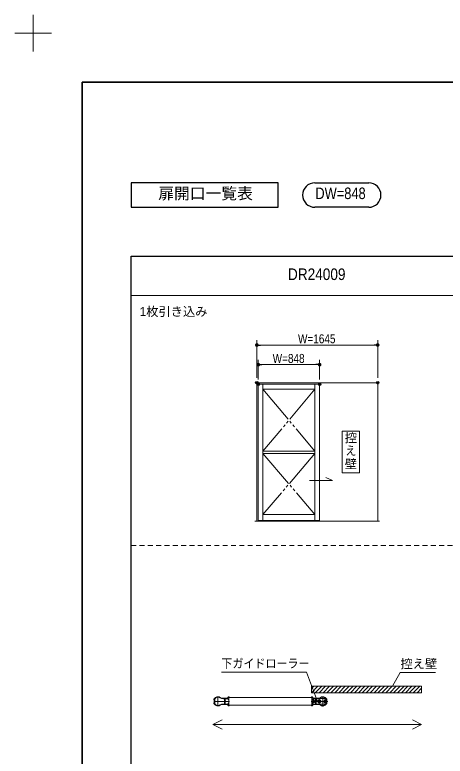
# Model space of a CAD drawing. Units: millimetres on the paper. Extents: x -303 to 303, y -152 to 152.
# Drawn here: x -303.1 to -215.3, y 1 to 152.2 of the extents above; entities that cross this region are included whole.
import ezdxf
from ezdxf.enums import TextEntityAlignment as Align

# ---------------------------------------------------------------- set-up
doc = ezdxf.new("R2010")
doc.units = ezdxf.units.MM
doc.header["$PDMODE"] = 32
doc.header["$PDSIZE"] = 0.5
for name, pattern in [('USER1', [1.7, 1, -0.7]), ('USER2', [2.91, 1.76, -0.4, 0.35, -0.4]), ('USER3', [10.5, 8, -0.5, 0.5, -0.5, 0.5, -0.5])]:
    doc.linetypes.add(name, pattern=pattern)
for name, color, linetype, lineweight in [('0-0_1図面枠', 7, 'Continuous', 20), ('0-1_3一般', 7, 'Continuous', 15), ('0-2_2寸法-1', 7, 'Continuous', 15), ('0-3_0', 7, 'Continuous', 25)]:
    doc.layers.add(name, color=color, linetype=linetype, lineweight=lineweight)
doc.layers.add('0-4_Defpoints', color=7, linetype='Continuous')
doc.styles.add('ＭＳ Ｐゴシック', font='')
doc.styles.get('ＭＳ Ｐゴシック').set_extended_font_data('MS PGothic')

# ---------------------------------------------------------------- blocks, each defined once
blk = doc.blocks.new('グループ')
at = {"layer": '0-0_1図面枠', "lineweight": 15}
for p, q in [((-210, 144.75), (-210, 152.25)), ((-213.75, 148.5), (-206.25, 148.5))]:
    blk.add_line(p, q, dxfattribs=at)
blk = doc.blocks.new('グループ-2')
at = {"layer": '0-0_1図面枠', "lineweight": 35}
blk.add_lwpolyline([(-200, 138.5), (200, 138.5), (200, -138.5), (-200, -138.5)], close=True, dxfattribs=at)
blk = doc.blocks.new('図面枠')
at = {"layer": '0-0_1図面枠'}
for name in ['グループ', 'グループ-2']:
    blk.add_blockref(name, (0, 0), dxfattribs=at)
blk = doc.blocks.new('グループ-4')
at = {"layer": '0-1_3一般'}
blk.add_line((-190, 95), (190, 95), dxfattribs=at)
at = {"layer": '0-1_3一般', "linetype": 'USER1'}
blk.add_line((-190, 44), (190, 44), dxfattribs=at)
at = {"layer": '0-1_3一般', "lineweight": 30}
blk.add_lwpolyline([(-190, 103), (190, 103), (190, -107), (-190, -107)], close=True, dxfattribs=at)
blk = doc.blocks.new('_Dot')
at = {"layer": '0-3_0'}
blk.add_line((-0.5, 0), (-1, 0), dxfattribs=at)
for points in [[(0, 0), (-0.5, 0), (-0.496, 0.063)], [(0, 0), (-0.496, -0.063), (-0.5, 0)], [(0, 0), (-0.496, 0.063), (-0.484, 0.124)], [(0, 0), (-0.484, -0.124), (-0.496, -0.063)], [(0, 0), (-0.484, 0.124), (-0.465, 0.184)], [(0, 0), (-0.465, -0.184), (-0.484, -0.124)], [(0, 0), (-0.465, 0.184), (-0.438, 0.241)], [(0, 0), (-0.438, -0.241), (-0.465, -0.184)], [(0, 0), (-0.438, 0.241), (-0.405, 0.294)], [(0, 0), (-0.405, -0.294), (-0.438, -0.241)], [(0, 0), (-0.405, 0.294), (-0.364, 0.342)], [(0, 0), (-0.364, -0.342), (-0.405, -0.294)], [(0, 0), (-0.364, 0.342), (-0.319, 0.385)], [(0, 0), (-0.319, -0.385), (-0.364, -0.342)], [(0, 0), (-0.319, 0.385), (-0.268, 0.422)], [(0, 0), (-0.268, -0.422), (-0.319, -0.385)], [(0, 0), (-0.268, 0.422), (-0.213, 0.452)], [(0, 0), (-0.213, -0.452), (-0.268, -0.422)], [(0, 0), (-0.213, 0.452), (-0.155, 0.476)], [(0, 0), (-0.155, -0.476), (-0.213, -0.452)], [(0, 0), (-0.155, 0.476), (-0.094, 0.491)], [(0, 0), (-0.094, -0.491), (-0.155, -0.476)], [(0, 0), (-0.094, 0.491), (-0.031, 0.499)], [(0, 0), (-0.031, -0.499), (-0.094, -0.491)], [(0, 0), (-0.031, 0.499), (0.031, 0.499)], [(0, 0), (0.031, -0.499), (-0.031, -0.499)], [(0, 0), (0.031, 0.499), (0.094, 0.491)], [(0, 0), (0.094, 0.491), (0.155, 0.476)], [(0, 0), (0.155, 0.476), (0.213, 0.452)], [(0, 0), (0.213, 0.452), (0.268, 0.422)], [(0, 0), (0.268, 0.422), (0.319, 0.385)], [(0, 0), (0.319, 0.385), (0.364, 0.342)], [(0, 0), (0.364, 0.342), (0.405, 0.294)], [(0, 0), (0.405, 0.294), (0.438, 0.241)], [(0, 0), (0.438, 0.241), (0.465, 0.184)], [(0, 0), (0.465, 0.184), (0.484, 0.124)], [(0, 0), (0.484, 0.124), (0.496, 0.063)], [(0, 0), (0.496, 0.063), (0.5, 0)], [(0, 0), (0.094, -0.491), (0.031, -0.499)], [(0, 0), (0.155, -0.476), (0.094, -0.491)], [(0, 0), (0.213, -0.452), (0.155, -0.476)], [(0, 0), (0.268, -0.422), (0.213, -0.452)], [(0, 0), (0.319, -0.385), (0.268, -0.422)], [(0, 0), (0.364, -0.342), (0.319, -0.385)], [(0, 0), (0.405, -0.294), (0.364, -0.342)], [(0, 0), (0.438, -0.241), (0.405, -0.294)], [(0, 0), (0.465, -0.184), (0.438, -0.241)], [(0, 0), (0.484, -0.124), (0.465, -0.184)], [(0, 0), (0.496, -0.063), (0.484, -0.124)], [(0, 0), (0.5, 0), (0.496, -0.063)]]:
    blk.add_solid(points, dxfattribs=at)
blk = doc.blocks.new('グループ-5')
at = {"layer": '0-1_3一般'}
blk.add_lwpolyline([(-146.912, 67.35), (-146.912, 58.85), (-143.412, 58.85), (-143.412, 67.35)], close=True, dxfattribs=at)
at = {"layer": '0-1_3一般', "style": 'ＭＳ Ｐゴシック'}
for s, p in [('控', (-146.387, 64.507)), ('壁', (-146.387, 59.154))]:
    blk.add_text(s, height=1.833, dxfattribs=at).set_placement(p, align=Align.BOTTOM_LEFT)
at = {"layer": '0-1_3一般', "style": 'ＭＳ Ｐゴシック', "width": 0.9}
blk.add_text('え', height=1.833, dxfattribs=at).set_placement((-146.267, 61.901), align=Align.BOTTOM_LEFT)
blk = doc.blocks.new('グループ-6')
at = {"layer": '0-1_3一般'}
for p, q in [((-164.337, 77.2), (-164.337, 49)), ((-164.337, 77.2), (-139.662, 77.2)), ((-139.662, 77.2), (-139.662, 49)), ((-164.04, 49.099), (-164.04, 76.902)), ((-164.04, 76.902), (-163.801, 76.902)), ((-163.801, 76.902), (-163.335, 76.902)), ((-163.335, 76.902), (-163.096, 76.902)), ((-163.126, 76.902), (-152.472, 76.902)), ((-163.096, 76.902), (-163.096, 49.099)), ((-152.472, 75.869), (-163.096, 75.869)), ((-152.472, 49.099), (-152.472, 76.902)), ((-152.472, 76.902), (-152.233, 76.902)), ((-152.233, 76.902), (-151.767, 76.902)), ((-151.767, 76.902), (-151.528, 76.902)), ((-151.528, 76.902), (-151.528, 49.099)), ((-152.472, 63.249), (-163.096, 63.249)), ((-163.096, 62.752), (-152.472, 62.752)), ((-150.279, 57.868), (-148.888, 57.273)), ((-153.615, 57.273), (-148.888, 57.273)), ((-163.096, 50.37), (-152.472, 50.37)), ((-164.735, 49), (-139.265, 49)), ((-163.096, 49.099), (-163.335, 49.099)), ((-152.472, 49.099), (-163.096, 49.099)), ((-152.233, 49.099), (-152.472, 49.099))]:
    blk.add_line(p, q, dxfattribs=at)
at = {"layer": '0-1_3一般', "linetype": 'USER3'}
for p, q in [((-163.096, 75.869), (-152.472, 63.249)), ((-152.472, 75.869), (-163.096, 63.249)), ((-163.096, 62.752), (-152.472, 50.37)), ((-152.472, 62.752), (-163.096, 50.37))]:
    blk.add_line(p, q, dxfattribs=at)
at = {"layer": '0-1_3一般'}
for points in [[(-163.335, 49.099), (-163.801, 49.099), (-164.04, 49.099)], [(-151.528, 49.099), (-151.767, 49.099), (-152.233, 49.099)]]:
    blk.add_lwpolyline(points, dxfattribs=at)
blk.add_blockref('グループ-5', (0, 0), dxfattribs=at)
blk = doc.blocks.new('グループ-79')
at = {"layer": '0-1_3一般', "linetype": 'USER2'}
for p, q in [((-152.248, 12.226), (-153.241, 12.226)), ((-152.48, 12.358), (-153.009, 12.358)), ((-152.745, 12.623), (-152.745, 11.829)), ((-149.931, 12.226), (-152.248, 12.226)), ((-151.967, 12.226), (-151.205, 12.226)), ((-151.785, 12.226), (-151.388, 12.226)), ((-151.586, 11.845), (-151.586, 12.606)), ((-151.586, 12.027), (-151.586, 12.424)), ((-150.692, 12.358), (-150.163, 12.358)), ((-150.428, 11.829), (-150.428, 12.623)), ((-152.48, 12.093), (-153.009, 12.093)), ((-150.163, 12.093), (-150.692, 12.093))]:
    blk.add_line(p, q, dxfattribs=at)
at = {"layer": '0-1_3一般'}
for p, q in [((-153.109, 11.961), (-153.109, 12.491)), ((-152.91, 12.093), (-152.91, 12.358)), ((-152.778, 12.821), (-150.395, 12.821)), ((-152.579, 12.093), (-152.579, 12.358)), ((-150.593, 12.093), (-150.593, 12.358)), ((-150.262, 12.093), (-150.262, 12.358)), ((-150.064, 12.491), (-150.064, 11.961)), ((-150.395, 11.63), (-152.778, 11.63))]:
    blk.add_line(p, q, dxfattribs=at)
at = {"layer": '0-1_3一般', "linetype": 'USER3'}
for p, q in [((-151.239, 12.226), (-151.934, 12.226)), ((-151.586, 12.573), (-151.586, 11.878))]:
    blk.add_line(p, q, dxfattribs=at)
at = {"layer": '0-1_3一般', "linetype": 'USER2'}
blk.add_lwpolyline([(-151.586, 11.498), (-151.586, 12.027), (-151.586, 12.954)], dxfattribs=at)
at = {"layer": '0-1_3一般'}
for radius in [0.331, 0.281, 0.139]:
    blk.add_circle((-151.586, 12.226), radius, dxfattribs=at)
at = {"layer": '0-1_3一般', "linetype": 'USER3'}
for radius in [0.314, 0.265, 0.232, 0.166, 0.166, 0.0993, 0.0662]:
    blk.add_circle((-151.586, 12.226), radius, dxfattribs=at)
at = {"layer": '0-1_3一般'}
for centre, radius, start, end in [((-152.778, 12.491), 0.331, 90, 180), ((-152.745, 12.358), 0.166, 0, 180), ((-150.428, 12.358), 0.166, 0, 180), ((-150.395, 12.491), 0.331, 0, 90), ((-152.778, 11.961), 0.331, 180, 270), ((-152.745, 12.093), 0.166, 180, 0), ((-150.428, 12.093), 0.166, 180, 0), ((-150.395, 11.961), 0.331, 270, 0)]:
    blk.add_arc(centre, radius, start, end, dxfattribs=at)
blk = doc.blocks.new('グループ-80')
at = {"layer": '0-1_3一般', "linetype": 'USER2'}
for p, q in [((-171.26, 12.226), (-173.299, 12.226)), ((-172.28, 13.245), (-172.28, 11.206)), ((-171.26, 12.226), (-169.936, 12.226)), ((-153.234, 12.226), (-151.91, 12.226)), ((-149.872, 12.226), (-151.91, 12.226)), ((-150.891, 11.206), (-150.891, 13.245))]:
    blk.add_line(p, q, dxfattribs=at)
at = {"layer": '0-1_3一般'}
for p, q in [((-173.107, 12.557), (-173.107, 12.61)), ((-173.048, 11.895), (-173.048, 12.206)), ((-172.948, 12.729), (-172.948, 11.723)), ((-170.497, 12.855), (-171.161, 12.855)), ((-171.161, 12.769), (-170.976, 12.769)), ((-170.956, 11.703), (-170.956, 12.206)), ((-170.823, 12.351), (-170.823, 12.749)), ((-170.823, 12.351), (-170.724, 12.351)), ((-170.823, 11.703), (-170.823, 12.1)), ((-170.181, 12.769), (-170.803, 12.769)), ((-170.161, 12.583), (-170.161, 12.749)), ((-170.148, 12.57), (-170.095, 12.57)), ((-170.082, 12.722), (-170.082, 12.583)), ((-170.062, 12.722), (-170.082, 12.722)), ((-170.062, 13.152), (-170.069, 13.152)), ((-170.062, 11.448), (-170.062, 13.004)), ((-170.062, 13.004), (-153.109, 13.004)), ((-170.062, 13.004), (-170.062, 12.722)), ((-169.963, 13.004), (-170.062, 13.004)), ((-169.963, 13.004), (-169.963, 13.053)), ((-153.208, 13.053), (-153.208, 13.004)), ((-153.109, 13.004), (-153.208, 13.004)), ((-153.102, 13.152), (-153.109, 13.152)), ((-153.109, 13.004), (-153.109, 11.448)), ((-153.109, 12.722), (-153.109, 13.004)), ((-153.089, 12.722), (-153.109, 12.722)), ((-153.089, 12.583), (-153.089, 12.722)), ((-153.076, 12.57), (-153.023, 12.57)), ((-153.009, 12.749), (-153.009, 12.583)), ((-152.367, 12.769), (-152.989, 12.769)), ((-152.01, 12.855), (-152.674, 12.855)), ((-152.447, 12.351), (-152.347, 12.351)), ((-152.347, 12.749), (-152.347, 12.351)), ((-152.347, 12.1), (-152.347, 11.703)), ((-152.215, 12.206), (-152.215, 11.703)), ((-152.195, 12.769), (-152.01, 12.769)), ((-150.222, 11.723), (-150.222, 12.729)), ((-150.123, 12.206), (-150.123, 11.895)), ((-150.064, 12.61), (-150.064, 12.557)), ((-173.107, 11.895), (-173.048, 11.895)), ((-173.107, 11.895), (-173.107, 11.841)), ((-171.161, 11.683), (-170.976, 11.683)), ((-170.497, 11.597), (-171.161, 11.597)), ((-170.181, 11.683), (-170.803, 11.683)), ((-170.161, 11.868), (-170.161, 11.703)), ((-170.148, 11.881), (-170.095, 11.881)), ((-170.062, 11.299), (-170.069, 11.299)), ((-153.109, 11.448), (-170.062, 11.448)), ((-169.963, 11.448), (-169.963, 11.398)), ((-153.208, 11.398), (-153.208, 11.448)), ((-153.102, 11.299), (-153.109, 11.299)), ((-153.076, 11.881), (-153.023, 11.881)), ((-153.009, 11.703), (-153.009, 11.868)), ((-152.367, 11.683), (-152.989, 11.683)), ((-152.01, 11.597), (-152.674, 11.597)), ((-152.195, 11.683), (-152.01, 11.683)), ((-150.123, 11.895), (-150.064, 11.895)), ((-150.064, 11.841), (-150.064, 11.895))]:
    blk.add_line(p, q, dxfattribs=at)
for points in [[(-173.107, 12.557), (-173.048, 12.557), (-173.048, 12.246), (-173.028, 12.226), (-173.048, 12.206)], [(-170.956, 12.749), (-170.956, 12.246), (-170.936, 12.226), (-170.956, 12.206)], [(-170.724, 12.351), (-170.724, 12.1), (-170.823, 12.1)], [(-152.347, 12.1), (-152.447, 12.1), (-152.447, 12.351)], [(-152.215, 12.206), (-152.235, 12.226), (-152.215, 12.246), (-152.215, 12.749)], [(-150.123, 12.206), (-150.143, 12.226), (-150.123, 12.246), (-150.123, 12.557), (-150.064, 12.557)], [(-169.963, 11.448), (-170.062, 11.448), (-170.062, 11.729), (-170.082, 11.729), (-170.082, 11.868)], [(-153.089, 11.868), (-153.089, 11.729), (-153.109, 11.729), (-153.109, 11.448), (-153.208, 11.448)]]:
    blk.add_lwpolyline(points, dxfattribs=at)
for centre, radius, start, end in [((-172.975, 12.61), 0.132, 151.04498, 180), ((-172.28, 12.226), 0.927, 90, 151.04498), ((-172.928, 12.729), 0.0199, 142.21566, 180), ((-172.28, 12.226), 0.841, 60.18635, 142.21566), ((-172.28, 12.226), 0.927, 60.18635, 90), ((-171.161, 14.179), 1.41, 240.18635, 270), ((-171.161, 14.179), 1.324, 240.18635, 270), ((-170.976, 12.749), 0.0199, 0, 90), ((-170.803, 12.749), 0.0199, 90, 180), ((-170.497, 13.119), 0.265, 270, 322.53091), ((-171.127, 13.603), 1.059, 322.53091, 329.82103), ((-170.069, 12.987), 0.166, 90, 149.82103), ((-170.181, 12.749), 0.0199, 0, 90), ((-170.148, 12.583), 0.0132, 180, 270), ((-170.095, 12.583), 0.0132, 270, 0), ((-170.062, 13.053), 0.0993, 0, 90), ((-153.109, 13.053), 0.0993, 90, 180), ((-153.102, 12.987), 0.166, 30.17897, 90), ((-153.076, 12.583), 0.0132, 180, 270), ((-153.023, 12.583), 0.0132, 270, 0), ((-152.989, 12.749), 0.0199, 90, 180), ((-152.043, 13.603), 1.059, 210.17897, 217.46909), ((-152.674, 13.119), 0.265, 217.46909, 270), ((-152.367, 12.749), 0.0199, 0, 90), ((-152.195, 12.749), 0.0199, 90, 180), ((-152.01, 14.179), 1.324, 270, 299.81365), ((-152.01, 14.179), 1.41, 270, 299.81365), ((-150.891, 12.226), 0.927, 90, 119.81365), ((-150.891, 12.226), 0.841, 37.78434, 119.81365), ((-150.891, 12.226), 0.927, 28.95502, 90), ((-150.242, 12.729), 0.0199, 0, 37.78434), ((-150.196, 12.61), 0.132, 0, 28.95502), ((-172.975, 11.841), 0.132, 180, 208.95502), ((-172.28, 12.226), 0.927, 208.95502, 270), ((-172.928, 11.723), 0.0199, 180, 217.78434), ((-172.28, 12.226), 0.841, 217.78434, 299.81365), ((-172.28, 12.226), 0.927, 270, 299.81365), ((-171.161, 10.273), 1.41, 90, 119.81365), ((-171.161, 10.273), 1.324, 90, 119.81365), ((-170.976, 11.703), 0.0199, 270, 0), ((-170.803, 11.703), 0.0199, 180, 270), ((-170.497, 11.332), 0.265, 37.46909, 90), ((-171.127, 10.849), 1.059, 30.17897, 37.46909), ((-170.069, 11.464), 0.166, 210.17897, 270), ((-170.181, 11.703), 0.0199, 270, 0), ((-170.148, 11.868), 0.0132, 90, 180), ((-170.095, 11.868), 0.0132, 0, 90), ((-170.062, 11.398), 0.0993, 270, 0), ((-153.109, 11.398), 0.0993, 180, 270), ((-153.102, 11.464), 0.166, 270, 329.82103), ((-153.076, 11.868), 0.0132, 90, 180), ((-153.023, 11.868), 0.0132, 0, 90), ((-152.989, 11.703), 0.0199, 180, 270), ((-152.043, 10.849), 1.059, 142.53091, 149.82103), ((-152.674, 11.332), 0.265, 90, 142.53091), ((-152.367, 11.703), 0.0199, 270, 0), ((-152.195, 11.703), 0.0199, 180, 270), ((-152.01, 10.273), 1.41, 60.18635, 90), ((-152.01, 10.273), 1.324, 60.18635, 90), ((-150.891, 12.226), 0.927, 240.18635, 270), ((-150.891, 12.226), 0.841, 240.18635, 322.21566), ((-150.891, 12.226), 0.927, 270, 331.04498), ((-150.242, 11.723), 0.0199, 322.21566, 0), ((-150.196, 11.841), 0.132, 331.04498, 0)]:
    blk.add_arc(centre, radius, start, end, dxfattribs=at)
blk = doc.blocks.new('グループ-81')
at = {"layer": '0-1_3一般'}
for p, q in [((-171.579, 18.153), (-154.177, 18.153)), ((-154.177, 18.153), (-151.967, 12.226)), ((-135.052, 18.084), (-136.646, 15.306)), ((-135.052, 18.084), (-127.885, 18.084)), ((-153.208, 13.982), (-153.208, 15.306)), ((-153.208, 15.306), (-130.701, 15.306)), ((-130.701, 15.306), (-130.701, 13.982)), ((-130.701, 13.982), (-153.208, 13.982)), ((-173.299, 7.5), (-130.701, 7.5))]:
    blk.add_line(p, q, dxfattribs=at)
at = {"layer": '0-1_3一般', "lineweight": 5}
for p, q in [((-153.208, 14.792), (-152.694, 15.306)), ((-153.208, 13.992), (-151.894, 15.306)), ((-152.418, 13.982), (-151.094, 15.306)), ((-151.618, 13.982), (-150.294, 15.306)), ((-150.818, 13.982), (-149.494, 15.306)), ((-150.018, 13.982), (-148.694, 15.306)), ((-149.218, 13.982), (-147.894, 15.306)), ((-148.418, 13.982), (-147.094, 15.306)), ((-147.618, 13.982), (-146.294, 15.306)), ((-146.818, 13.982), (-145.494, 15.306)), ((-146.018, 13.982), (-144.694, 15.306)), ((-145.218, 13.982), (-143.894, 15.306)), ((-144.418, 13.982), (-143.094, 15.306)), ((-143.618, 13.982), (-142.294, 15.306)), ((-142.818, 13.982), (-141.494, 15.306)), ((-142.018, 13.982), (-140.694, 15.306)), ((-141.218, 13.982), (-139.894, 15.306)), ((-140.418, 13.982), (-139.094, 15.306)), ((-139.618, 13.982), (-138.294, 15.306)), ((-138.818, 13.982), (-137.494, 15.306)), ((-138.018, 13.982), (-136.694, 15.306)), ((-137.218, 13.982), (-135.894, 15.306)), ((-136.418, 13.982), (-135.094, 15.306)), ((-135.618, 13.982), (-134.294, 15.306)), ((-134.818, 13.982), (-133.494, 15.306)), ((-134.018, 13.982), (-132.694, 15.306)), ((-133.218, 13.982), (-131.894, 15.306)), ((-132.418, 13.982), (-131.094, 15.306)), ((-131.618, 13.982), (-130.701, 14.899)), ((-130.818, 13.982), (-130.701, 14.099))]:
    blk.add_line(p, q, dxfattribs=at)
at = {"layer": '0-1_3一般', "linetype": 'USER2'}
blk.add_line((-173.299, 7.5), (-173.289, 7.5), dxfattribs=at)
at = {"layer": '0-1_3一般'}
for points in [[(-171.446, 8.427), (-173.299, 7.5), (-171.446, 6.573)], [(-132.554, 6.573), (-130.701, 7.5), (-132.554, 8.427)]]:
    blk.add_lwpolyline(points, dxfattribs=at)
for name in ['グループ-80', 'グループ-79']:
    blk.add_blockref(name, (0, 0), dxfattribs=at)
at = {"layer": '0-1_3一般', "style": 'ＭＳ Ｐゴシック', "width": 0.9}
blk.add_text('下ガイドローラー', height=1.833, dxfattribs=at).set_placement((-171.581, 18.502), align=Align.BOTTOM_LEFT)
at = {"layer": '0-1_3一般', "style": 'ＭＳ Ｐゴシック'}
blk.add_text('控え壁', height=1.833, dxfattribs=at).set_placement((-135.022, 18.432), align=Align.BOTTOM_LEFT)

msp = doc.modelspace()

# ---------------------------------------------------------------- linework, layer by layer
at = {"layer": '0-1_3一般', "lineweight": 30}
for p, q in [((-241.875, 118), (-230.875, 118)), ((-230.875, 113), (-241.875, 113))]:
    msp.add_line(p, q, dxfattribs=at)
msp.add_lwpolyline([(-279.375, 118), (-279.375, 113), (-249.375, 113), (-249.375, 118)], close=True, dxfattribs=at)
for centre, start, end in [((-241.875, 115.5), 90, 180), ((-230.875, 115.5), 0, 90), ((-241.875, 115.5), 180, 270), ((-230.875, 115.5), 270, 0)]:
    msp.add_arc(centre, 2.5, start, end, dxfattribs=at)
at = {"layer": '0-2_2寸法-1'}
for p, q in [((-253.712, 78.2), (-253.712, 85.902)), ((-252.962, 84.902), (-229.788, 84.902)), ((-229.037, 78.2), (-229.037, 85.902)), ((-253.415, 77.902), (-253.415, 81.902)), ((-240.903, 77.902), (-240.903, 81.902)), ((-241.654, 80.902), (-252.664, 80.902))]:
    msp.add_line(p, q, dxfattribs=at)
at = {"layer": '0-4_Defpoints'}
for p in [(-229.037, 84.902), (-253.415, 80.902), (-253.712, 77.2), (-253.415, 76.902), (-240.903, 76.902), (-229.037, 77.2)]:
    msp.add_point(p, dxfattribs=at)

# ---------------------------------------------------------------- block references
at = {"layer": '0-0_1図面枠'}
msp.add_blockref('図面枠', (-89.375, 0), dxfattribs=at)
at = {"layer": '0-1_3一般'}
for name in ['グループ-4', 'グループ-6', 'グループ-81']:
    msp.add_blockref(name, (-89.375, 0), dxfattribs=at)
at = {"layer": '0-2_2寸法-1', "xscale": 0.7503418, "yscale": 0.7503418, "rotation": 180}
for p in [(-253.712, 84.902), (-253.415, 80.902)]:
    msp.add_blockref('_Dot', p, dxfattribs=at)
at = {"layer": '0-2_2寸法-1', "xscale": 0.7503418, "yscale": 0.7503418}
for p in [(-229.037, 84.902), (-240.903, 80.902)]:
    msp.add_blockref('_Dot', p, dxfattribs=at)

# ---------------------------------------------------------------- texts
at = {"layer": '0-1_3一般', "style": 'ＭＳ Ｐゴシック'}
for s, height, p in [('扉開口一覧表', 2.358, (-273.829, 113.941)), ('1枚引き込み', 1.833, (-277.634, 90.271))]:
    msp.add_text(s, height=height, dxfattribs=at).set_placement(p, align=Align.BOTTOM_LEFT)
for s, height, width, p in [('DW=848', 2.358, 0.85, (-241.767, 113.959)), ('DR24009', 2.361, 0.9, (-247.359, 97.454))]:
    msp.add_text(s, height=height, dxfattribs=dict(at, width=width)).set_placement(p, align=Align.BOTTOM_LEFT)
at = {"layer": '0-2_2寸法-1', "style": 'ＭＳ Ｐゴシック', "width": 0.85}
for s, p in [('W=1645', (-245.308, 84.704)), ('W=848', (-250.482, 80.699))]:
    msp.add_text(s, height=1.833, dxfattribs=at).set_placement(p, align=Align.BOTTOM_LEFT)

doc.saveas('drawing.dxf')
